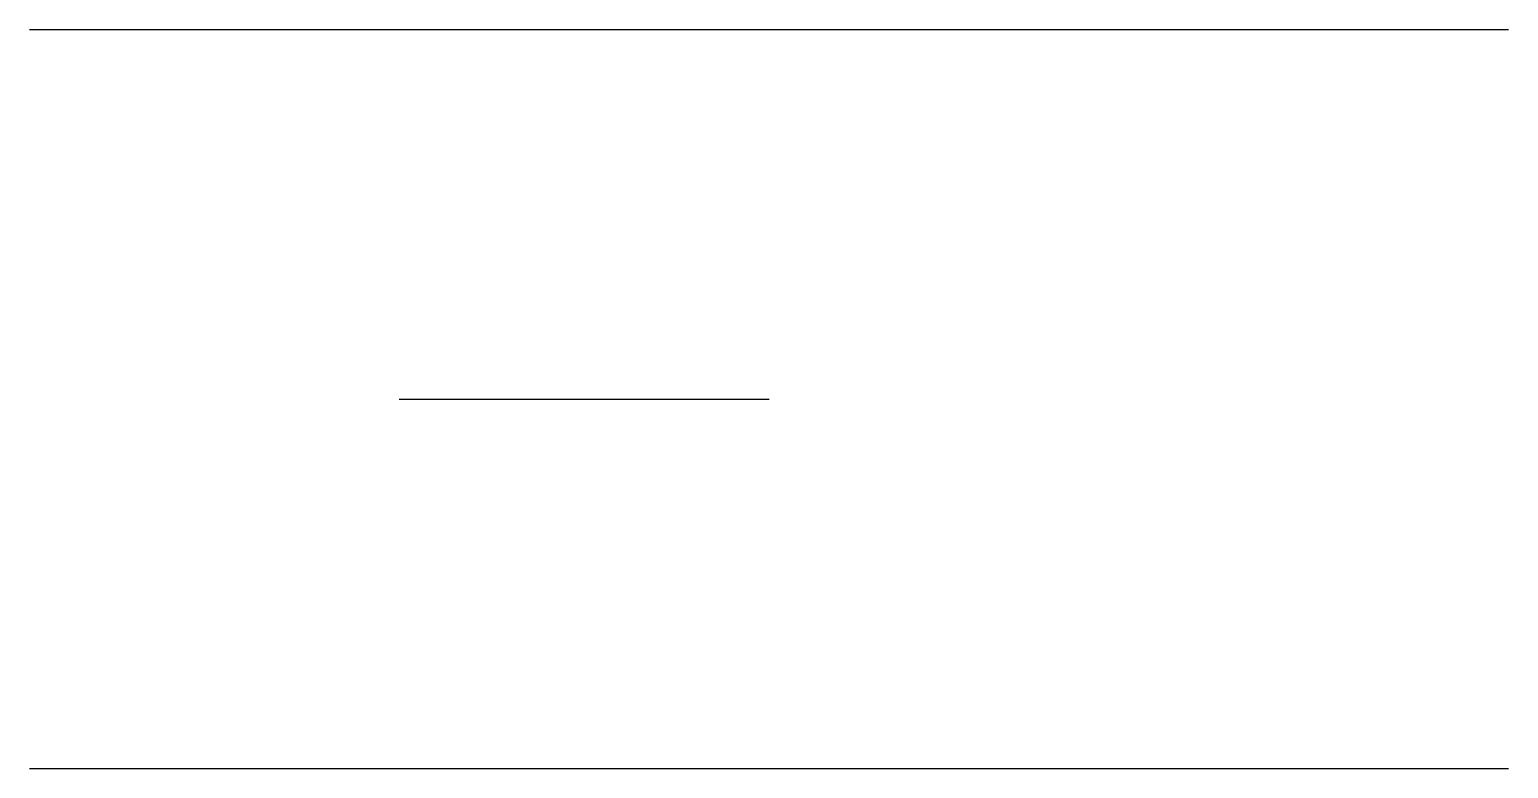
# Model space of a CAD drawing. Header units: metres. Extents: x 0 to 4, y 0 to 2.
import ezdxf

# ---------------------------------------------------------------- set-up
doc = ezdxf.new("R2010")
doc.units = ezdxf.units.M
for name, color, linetype in [('A-WALL', 7, 'Continuous'), ('FURNITURE', 7, 'Continuous'), ('TUONG', 7, 'Continuous')]:
    doc.layers.add(name, color=color, linetype=linetype)

# ---------------------------------------------------------------- blocks, each defined once
blk = doc.blocks.new('GENERIC_WALL')
blk.add_line((0, 0), (4, 0))

msp = doc.modelspace()

# ---------------------------------------------------------------- linework, layer by layer
at = {"layer": 'FURNITURE'}
msp.add_line((1, 1), (2, 1), dxfattribs=at)
at = {"layer": 'TUONG'}
msp.add_line((0, 2), (4, 2), dxfattribs=at)

# ---------------------------------------------------------------- block references
at = {"layer": 'A-WALL'}
msp.add_blockref('GENERIC_WALL', (0, 0), dxfattribs=at)

doc.saveas('drawing.dxf')
